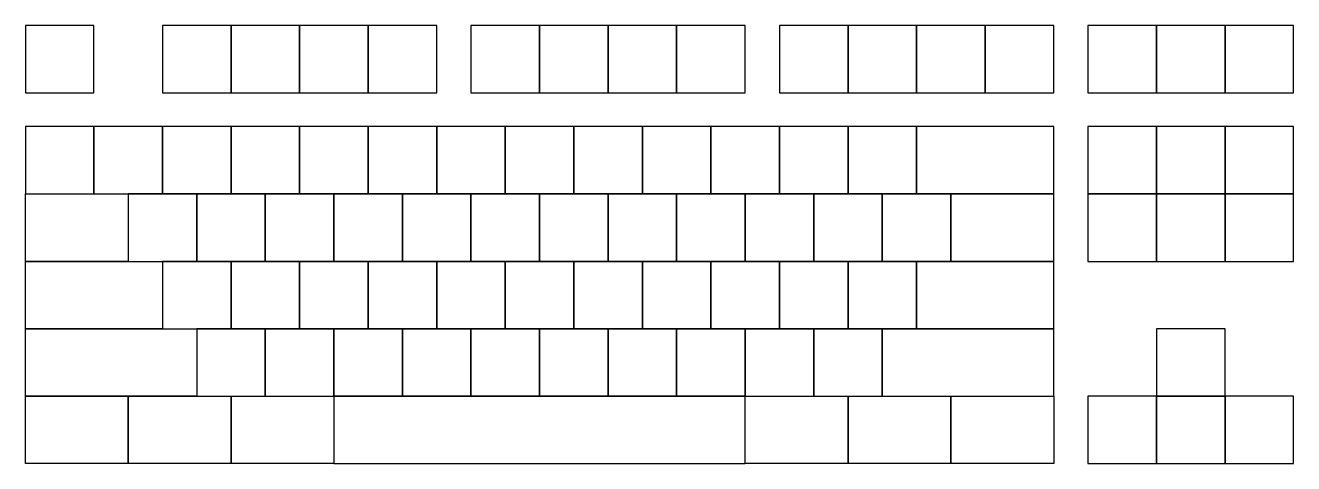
# Model space of a CAD drawing. Header units: millimetres. Extents: x 10 to 380, y 2 to 130.
import ezdxf

# ---------------------------------------------------------------- set-up
doc = ezdxf.new("R2010")
doc.units = ezdxf.units.MM
doc.layers.add('10 SOLID', color=252, linetype='Continuous')

msp = doc.modelspace()

# ---------------------------------------------------------------- linework, layer by layer
at = {"layer": '10 SOLID', "color": 255, "extrusion": (-3.85576e-17, -0.173648, 0.984808)}
for p, q in [((290, 100.28, 35.96), (270, 100.28, 35.96)), ((270, 100.28, 35.96), (270, 80.58, 32.49)), ((310, 100.28, 35.96), (290, 100.28, 35.96)), ((310, 80.58, 32.49), (310, 100.28, 35.96)), ((270, 80.58, 32.49), (290, 80.58, 32.49)), ((290, 80.58, 32.49), (310, 80.58, 32.49))]:
    msp.add_line(p, q, dxfattribs=at)
at = {"layer": '10 SOLID', "color": 255, "extrusion": (-3.85576e-17, -0.173648, 0.984808), "elevation": 18}
for points in [[(10, 115), (30, 115), (30, 135), (10, 135)], [(50, 115), (70, 115), (70, 135), (50, 135)], [(70, 115), (90, 115), (90, 135), (70, 135)], [(90, 115), (110, 115), (110, 135), (90, 135)], [(110, 115), (130, 115), (130, 135), (110, 135)], [(140, 115), (160, 115), (160, 135), (140, 135)], [(160, 115), (180, 115), (180, 135), (160, 135)], [(180, 115), (200, 115), (200, 135), (180, 135)], [(200, 115), (220, 115), (220, 135), (200, 135)], [(230, 115), (250, 115), (250, 135), (230, 135)], [(250, 115), (270, 115), (270, 135), (250, 135)], [(270, 115), (290, 115), (290, 135), (270, 135)], [(290, 115), (310, 115), (310, 135), (290, 135)], [(320, 115), (340, 115), (340, 135), (320, 135)], [(340, 115), (360, 115), (360, 135), (340, 135)], [(360, 115), (380, 115), (380, 135), (360, 135)], [(10, 85), (30, 85), (30, 105), (10, 105)], [(30, 85), (50, 85), (50, 105), (30, 105)], [(50, 85), (70, 85), (70, 105), (50, 105)], [(70, 85), (90, 85), (90, 105), (70, 105)], [(90, 85), (110, 85), (110, 105), (90, 105)], [(110, 85), (130, 85), (130, 105), (110, 105)], [(130, 85), (150, 85), (150, 105), (130, 105)], [(150, 85), (170, 85), (170, 105), (150, 105)], [(170, 85), (190, 85), (190, 105), (170, 105)], [(190, 85), (210, 85), (210, 105), (190, 105)], [(210, 85), (230, 85), (230, 105), (210, 105)], [(230, 85), (250, 85), (250, 105), (230, 105)], [(250, 85), (270, 85), (270, 105), (250, 105)], [(320, 85), (340, 85), (340, 105), (320, 105)], [(340, 85), (360, 85), (360, 105), (340, 105)], [(360, 85), (380, 85), (380, 105), (360, 105)], [(10, 85), (40, 85), (40, 65), (10, 65)], [(40, 65), (60, 65), (60, 85), (40, 85)], [(60, 65), (80, 65), (80, 85), (60, 85)], [(80, 65), (100, 65), (100, 85), (80, 85)], [(100, 65), (120, 65), (120, 85), (100, 85)], [(120, 65), (140, 65), (140, 85), (120, 85)], [(140, 65), (160, 65), (160, 85), (140, 85)], [(160, 65), (180, 65), (180, 85), (160, 85)], [(180, 65), (200, 65), (200, 85), (180, 85)], [(200, 65), (220, 65), (220, 85), (200, 85)], [(220, 65), (240, 65), (240, 85), (220, 85)], [(240, 65), (260, 65), (260, 85), (240, 85)], [(260, 65), (280, 65), (280, 85), (260, 85)], [(280, 65), (310, 65), (310, 85), (280, 85)], [(320, 65), (340, 65), (340, 85), (320, 85)], [(340, 65), (360, 65), (360, 85), (340, 85)], [(360, 65), (380, 65), (380, 85), (360, 85)], [(50, 45), (10, 45), (10, 65), (50, 65)], [(50, 45), (70, 45), (70, 65), (50, 65)], [(70, 45), (90, 45), (90, 65), (70, 65)], [(90, 45), (110, 45), (110, 65), (90, 65)], [(110, 45), (130, 45), (130, 65), (110, 65)], [(130, 45), (150, 45), (150, 65), (130, 65)], [(150, 45), (170, 45), (170, 65), (150, 65)], [(170, 45), (190, 45), (190, 65), (170, 65)], [(190, 45), (210, 45), (210, 65), (190, 65)], [(210, 45), (230, 45), (230, 65), (210, 65)], [(230, 45), (250, 45), (250, 65), (230, 65)], [(250, 45), (270, 45), (270, 65), (250, 65)], [(270, 45), (310, 45), (310, 65), (270, 65)], [(60, 25), (10, 25), (10, 45), (60, 45)], [(60, 25), (80, 25), (80, 45), (60, 45)], [(80, 25), (100, 25), (100, 45), (80, 45)], [(100, 25), (120, 25), (120, 45), (100, 45)], [(120, 25), (140, 25), (140, 45), (120, 45)], [(140, 25), (160, 25), (160, 45), (140, 45)], [(160, 25), (180, 25), (180, 45), (160, 45)], [(180, 25), (200, 25), (200, 45), (180, 45)], [(200, 25), (220, 25), (220, 45), (200, 45)], [(220, 25), (240, 25), (240, 45), (220, 45)], [(240, 25), (260, 25), (260, 45), (240, 45)], [(260, 25), (310, 25), (310, 45), (260, 45)], [(340, 25), (360, 25), (360, 45), (340, 45)], [(10, 25), (40, 25), (40, 5), (10, 5)], [(40, 25), (70, 25), (70, 5), (40, 5)], [(70, 25), (100, 25), (100, 5), (70, 5)], [(100, 5), (220, 5), (220, 25), (100, 25)], [(220, 25), (250, 25), (250, 5), (220, 5)], [(250, 25), (280, 25), (280, 5), (250, 5)], [(280, 25), (310, 25), (310, 5), (280, 5)], [(320, 5), (340, 5), (340, 25), (320, 25)], [(340, 5), (360, 5), (360, 25), (340, 25)], [(360, 5), (380, 5), (380, 25), (360, 25)]]:
    msp.add_lwpolyline(points, close=True, dxfattribs=at)

doc.saveas('drawing.dxf')
